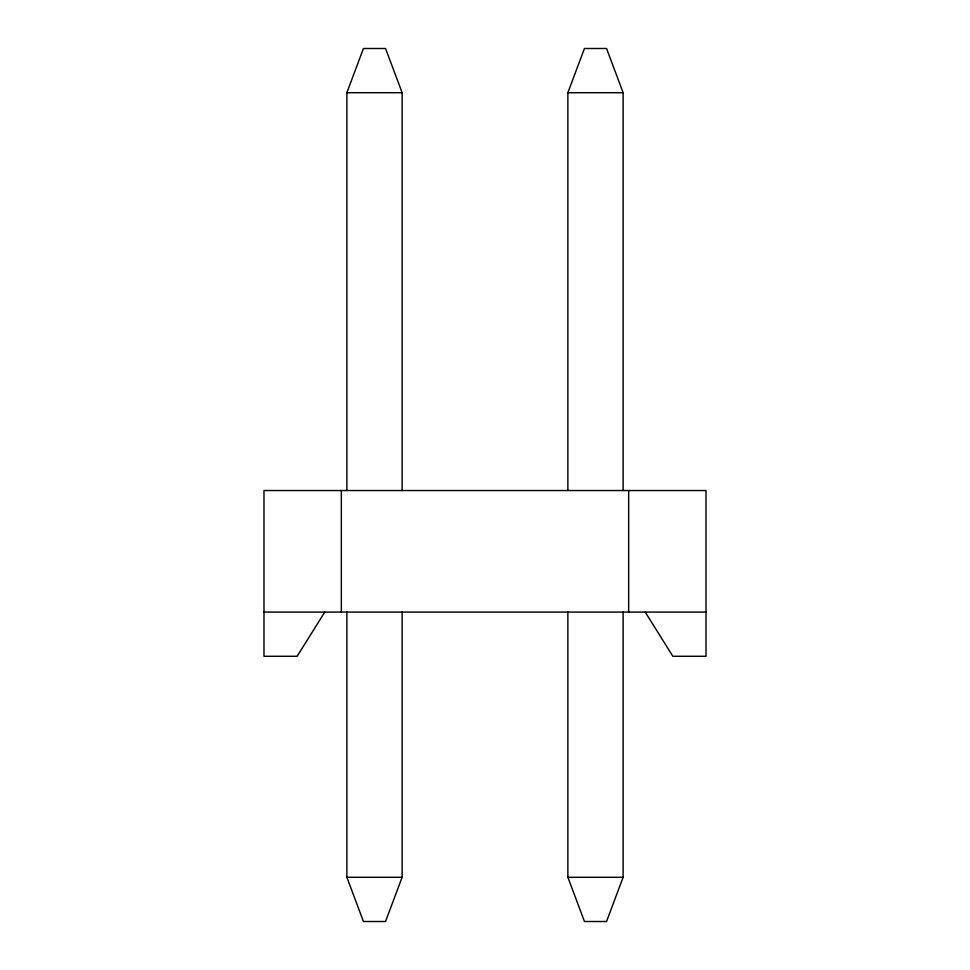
<?xml version="1.0" encoding="UTF-8"?>
<svg xmlns="http://www.w3.org/2000/svg" width="970" height="970" viewBox="0 0 970 970"><rect width="100%" height="100%" fill="white"/><g stroke="black" fill="none" stroke-linecap="round" stroke-linejoin="round"><path stroke-width="1.45" d="M346.872 490.529L346.872 92.708L363.447 48.5L385.539 48.5L402.126 92.708L402.126 490.529M567.874 490.529L567.874 92.708L584.461 48.5L606.553 48.5L623.128 92.708L623.128 490.529M402.126 612.082L402.126 877.292L385.539 921.5L363.447 921.5L346.872 877.292L346.872 612.082M623.128 612.082L623.128 877.292L606.553 921.5L584.461 921.5L567.874 877.292L567.874 612.082M324.768 612.082L297.135 656.29L263.986 656.29L263.986 490.529L706.014 490.529L706.014 656.29L672.865 656.29L645.232 612.082M346.872 92.708L402.126 92.708M567.874 92.708L623.128 92.708M263.986 612.082L706.014 612.082M346.872 877.292L402.126 877.292M567.874 877.292L623.128 877.292M628.657 490.529L628.657 612.082M341.343 490.529L341.343 612.082"/></g></svg>
